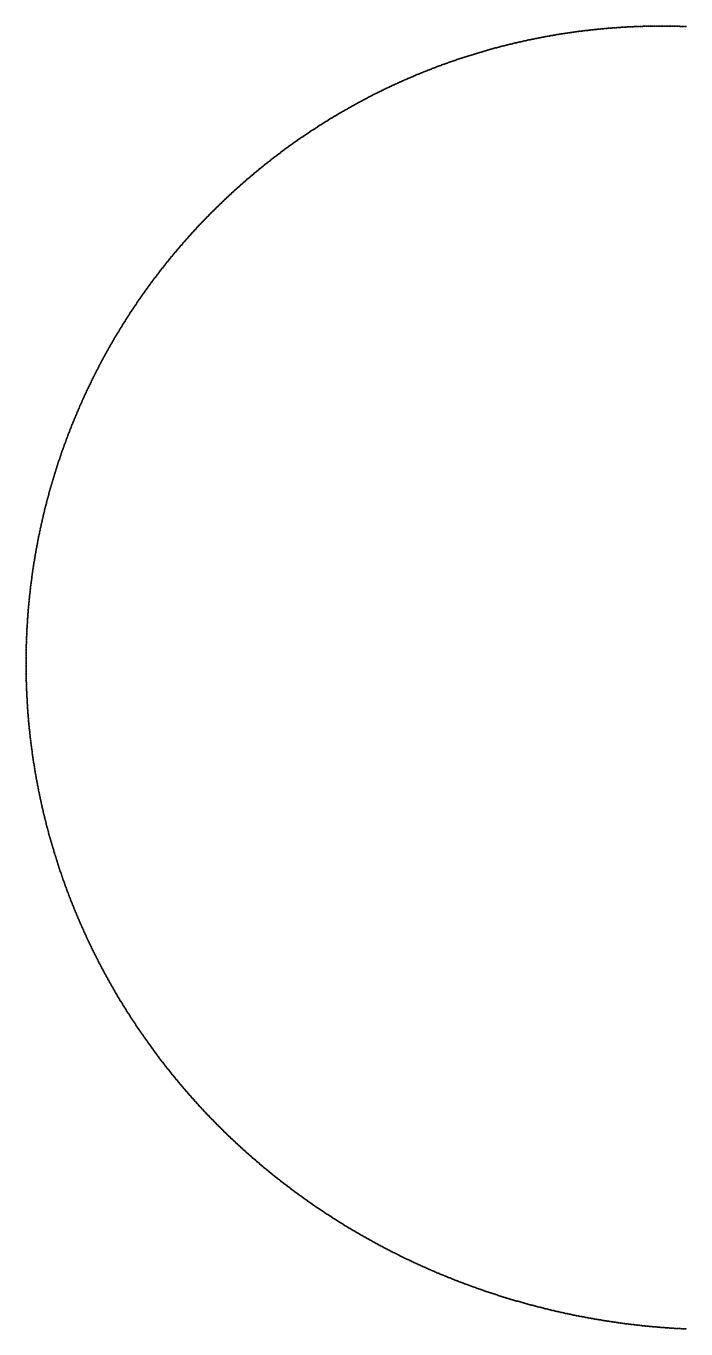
# Model space of a CAD drawing. Header units: metres. Extents: x -287 to 245, y -246 to 279.
# Drawn here: x -287 to -21, y -246 to 279 of the extents above; entities that cross this region are included whole.
import ezdxf

# ---------------------------------------------------------------- set-up
doc = ezdxf.new("R2010")
doc.units = ezdxf.units.M

msp = doc.modelspace()

# ---------------------------------------------------------------- linework, layer by layer
for p in [(-47.87, 278.15), (-47.41, 278.18), (-46.95, 278.21), (-46.49, 278.23), (-46.03, 278.26), (-45.57, 278.29), (-45.11, 278.31), (-44.65, 278.34), (-44.19, 278.36), (-43.73, 278.39), (-43.26, 278.41), (-42.8, 278.43), (-42.34, 278.45), (-41.88, 278.47), (-41.42, 278.49), (-40.96, 278.51), (-40.5, 278.52), (-40.04, 278.54), (-39.58, 278.56), (-39.11, 278.57), (-38.65, 278.59), (-38.19, 278.6), (-37.73, 278.61), (-37.27, 278.62), (-36.81, 278.64), (-36.35, 278.65), (-35.88, 278.65), (-35.42, 278.66), (-34.96, 278.67), (-34.5, 278.68), (-34.04, 278.68), (-33.58, 278.69), (-33.12, 278.69), (-32.65, 278.7), (-32.19, 278.7), (-31.73, 278.7), (-31.27, 278.7), (-30.81, 278.7), (-30.35, 278.7), (-29.88, 278.7), (-29.42, 278.7), (-28.96, 278.7), (-28.5, 278.69), (-28.04, 278.69), (-27.58, 278.68), (-27.12, 278.67), (-26.65, 278.67), (-26.19, 278.66), (-25.73, 278.65), (-25.27, 278.64), (-24.81, 278.63), (-24.35, 278.62), (-23.89, 278.61), (-23.42, 278.59), (-22.96, 278.58), (-22.5, 278.57), (-22.04, 278.55), (-21.58, 278.54), (-21.12, 278.52), (-85.32, 272.91), (-84.87, 273.01), (-84.42, 273.1), (-83.96, 273.2), (-83.51, 273.29), (-83.06, 273.39), (-82.61, 273.48), (-82.16, 273.57), (-81.7, 273.66), (-81.25, 273.75), (-80.8, 273.84), (-80.35, 273.93), (-79.89, 274.02), (-79.44, 274.11), (-78.99, 274.19), (-78.53, 274.28), (-78.08, 274.36), (-77.63, 274.45), (-77.17, 274.53), (-76.72, 274.61), (-76.26, 274.69), (-75.81, 274.78), (-75.35, 274.85), (-74.9, 274.93), (-74.44, 275.01), (-73.99, 275.09), (-73.53, 275.17), (-73.08, 275.24), (-72.62, 275.32), (-72.17, 275.39), (-71.71, 275.46), (-71.26, 275.54), (-70.8, 275.61), (-70.34, 275.68), (-69.89, 275.75), (-69.43, 275.82), (-68.98, 275.89), (-68.52, 275.95), (-68.06, 276.02), (-67.61, 276.09), (-67.15, 276.15), (-66.69, 276.22), (-66.23, 276.28), (-65.78, 276.34), (-65.32, 276.4), (-64.86, 276.47), (-64.41, 276.53), (-63.95, 276.59), (-63.49, 276.64), (-63.03, 276.7), (-62.57, 276.76), (-62.12, 276.81), (-61.66, 276.87), (-61.2, 276.92), (-60.74, 276.98), (-60.28, 277.03), (-59.82, 277.08), (-59.36, 277.13), (-58.91, 277.18), (-58.45, 277.23), (-57.99, 277.28), (-57.53, 277.33), (-57.07, 277.38), (-56.61, 277.42), (-56.15, 277.47), (-55.69, 277.51), (-55.23, 277.56), (-54.77, 277.6), (-54.31, 277.64), (-53.85, 277.68), (-53.39, 277.72), (-52.93, 277.76), (-52.47, 277.8), (-52.01, 277.84), (-51.55, 277.88), (-51.09, 277.91), (-50.63, 277.95), (-50.17, 277.98), (-49.71, 278.02), (-49.25, 278.05), (-48.79, 278.08), (-48.33, 278.12), (-105.42, 267.71), (-104.98, 267.84), (-104.54, 267.98), (-104.09, 268.11), (-103.65, 268.24), (-103.21, 268.37), (-102.77, 268.5), (-102.32, 268.63), (-101.88, 268.75), (-101.43, 268.88), (-100.99, 269.01), (-100.55, 269.13), (-100.1, 269.26), (-99.66, 269.38), (-99.21, 269.5), (-98.77, 269.62), (-98.32, 269.75), (-97.88, 269.87), (-97.43, 269.99), (-96.99, 270.1), (-96.54, 270.22), (-96.09, 270.34), (-95.65, 270.46), (-95.2, 270.57), (-94.75, 270.69), (-94.3, 270.8), (-93.86, 270.91), (-93.41, 271.03), (-92.96, 271.14), (-92.51, 271.25), (-92.07, 271.36), (-91.62, 271.47), (-91.17, 271.58), (-90.72, 271.68), (-90.27, 271.79), (-89.82, 271.9), (-89.37, 272), (-88.92, 272.1), (-88.47, 272.21), (-88.02, 272.31), (-87.57, 272.41), (-87.12, 272.51), (-86.67, 272.61), (-86.22, 272.71), (-85.77, 272.81), (-120.72, 262.55), (-120.29, 262.71), (-119.86, 262.87), (-119.43, 263.03), (-118.99, 263.19), (-118.56, 263.35), (-118.12, 263.5), (-117.69, 263.66), (-117.26, 263.81), (-116.82, 263.97), (-116.39, 264.12), (-115.95, 264.28), (-115.51, 264.43), (-115.08, 264.58), (-114.64, 264.73), (-114.21, 264.88), (-113.77, 265.03), (-113.33, 265.18), (-112.89, 265.32), (-112.46, 265.47), (-112.02, 265.62), (-111.58, 265.76), (-111.14, 265.91), (-110.7, 266.05), (-110.26, 266.19), (-109.83, 266.33), (-109.39, 266.48), (-108.95, 266.62), (-108.51, 266.76), (-108.07, 266.89), (-107.63, 267.03), (-107.19, 267.17), (-106.74, 267.31), (-106.3, 267.44), (-105.86, 267.58), (-133.98, 257.18), (-133.56, 257.36), (-133.14, 257.55), (-132.71, 257.73), (-132.29, 257.91), (-131.86, 258.09), (-131.44, 258.27), (-131.02, 258.45), (-130.59, 258.63), (-130.16, 258.81), (-129.74, 258.99), (-129.31, 259.17), (-128.89, 259.34), (-128.46, 259.52), (-128.03, 259.69), (-127.6, 259.87), (-127.18, 260.04), (-126.75, 260.21), (-126.32, 260.39), (-125.89, 260.56), (-125.46, 260.73), (-125.03, 260.9), (-124.6, 261.07), (-124.17, 261.23), (-123.74, 261.4), (-123.31, 261.57), (-122.88, 261.73), (-122.45, 261.9), (-122.02, 262.06), (-121.59, 262.22), (-121.16, 262.39), (-145.27, 251.9), (-144.86, 252.1), (-144.44, 252.31), (-144.03, 252.51), (-143.61, 252.71), (-143.2, 252.92), (-142.78, 253.12), (-142.37, 253.32), (-141.95, 253.52), (-141.54, 253.72), (-141.12, 253.92), (-140.7, 254.11), (-140.28, 254.31), (-139.87, 254.51), (-139.45, 254.7), (-139.03, 254.9), (-138.61, 255.09), (-138.19, 255.29), (-137.77, 255.48), (-137.35, 255.67), (-136.93, 255.86), (-136.51, 256.05), (-136.09, 256.24), (-135.67, 256.43), (-135.25, 256.62), (-134.83, 256.8), (-134.41, 256.99), (-155.07, 246.75), (-154.67, 246.97), (-154.27, 247.19), (-153.86, 247.41), (-153.46, 247.63), (-153.05, 247.85), (-152.64, 248.07), (-152.24, 248.29), (-151.83, 248.51), (-151.42, 248.73), (-151.02, 248.94), (-150.61, 249.16), (-150.2, 249.37), (-149.79, 249.59), (-149.38, 249.8), (-148.97, 250.02), (-148.56, 250.23), (-148.15, 250.44), (-147.74, 250.65), (-147.33, 250.86), (-146.92, 251.07), (-146.51, 251.28), (-146.09, 251.48), (-145.68, 251.69), (-164.25, 241.41), (-163.86, 241.65), (-163.46, 241.89), (-163.07, 242.13), (-162.67, 242.37), (-162.27, 242.6), (-161.88, 242.84), (-161.48, 243.08), (-161.08, 243.31), (-160.69, 243.55), (-160.29, 243.78), (-159.89, 244.01), (-159.49, 244.24), (-159.09, 244.47), (-158.69, 244.7), (-158.29, 244.93), (-157.89, 245.16), (-157.49, 245.39), (-157.09, 245.62), (-156.69, 245.85), (-156.28, 246.07), (-155.88, 246.3), (-155.48, 246.52), (-172.43, 236.21), (-172.04, 236.47), (-171.66, 236.72), (-171.27, 236.97), (-170.89, 237.23), (-170.5, 237.48), (-170.11, 237.73), (-169.73, 237.98), (-169.34, 238.23), (-168.95, 238.48), (-168.56, 238.73), (-168.17, 238.98), (-167.78, 239.22), (-167.39, 239.47), (-167, 239.71), (-166.61, 239.96), (-166.22, 240.2), (-165.82, 240.45), (-165.43, 240.69), (-165.04, 240.93), (-164.64, 241.17), (-180.03, 230.97), (-179.65, 231.24), (-179.28, 231.51), (-178.9, 231.78), (-178.52, 232.04), (-178.15, 232.31), (-177.77, 232.57), (-177.39, 232.84), (-177.01, 233.1), (-176.63, 233.37), (-176.25, 233.63), (-175.87, 233.89), (-175.49, 234.15), (-175.11, 234.41), (-174.73, 234.67), (-174.35, 234.93), (-173.96, 235.19), (-173.58, 235.44), (-173.2, 235.7), (-172.81, 235.96), (-187.07, 225.74), (-186.7, 226.03), (-186.33, 226.31), (-185.97, 226.59), (-185.6, 226.87), (-185.23, 227.14), (-184.86, 227.42), (-184.5, 227.7), (-184.13, 227.98), (-183.76, 228.25), (-183.39, 228.53), (-183.01, 228.8), (-182.64, 229.08), (-182.27, 229.35), (-181.9, 229.62), (-181.53, 229.89), (-181.15, 230.16), (-180.78, 230.44), (-180.4, 230.7), (-193.57, 220.57), (-193.21, 220.86), (-192.85, 221.16), (-192.49, 221.45), (-192.14, 221.74), (-191.78, 222.03), (-191.42, 222.32), (-191.06, 222.61), (-190.7, 222.9), (-190.34, 223.18), (-189.98, 223.47), (-189.61, 223.76), (-189.25, 224.04), (-188.89, 224.33), (-188.53, 224.61), (-188.16, 224.9), (-187.8, 225.18), (-187.43, 225.46), (-199.89, 215.19), (-199.54, 215.49), (-199.2, 215.79), (-198.85, 216.1), (-198.5, 216.4), (-198.15, 216.7), (-197.8, 217), (-197.45, 217.3), (-197.1, 217.6), (-196.75, 217.9), (-196.4, 218.2), (-196.05, 218.5), (-195.69, 218.8), (-195.34, 219.1), (-194.99, 219.39), (-194.63, 219.69), (-194.28, 219.98), (-193.92, 220.28), (-205.7, 209.91), (-205.36, 210.23), (-205.03, 210.54), (-204.69, 210.86), (-204.35, 211.17), (-204.01, 211.48), (-203.67, 211.79), (-203.33, 212.11), (-202.99, 212.42), (-202.65, 212.73), (-202.3, 213.04), (-201.96, 213.35), (-201.62, 213.65), (-201.27, 213.96), (-200.93, 214.27), (-200.58, 214.57), (-200.24, 214.88), (-211.02, 204.79), (-210.69, 205.12), (-210.36, 205.44), (-210.03, 205.76), (-209.7, 206.09), (-209.37, 206.41), (-209.04, 206.73), (-208.71, 207.05), (-208.38, 207.37), (-208.05, 207.69), (-207.71, 208.01), (-207.38, 208.33), (-207.05, 208.65), (-206.71, 208.96), (-206.37, 209.28), (-206.04, 209.6), (-216.19, 199.52), (-215.87, 199.85), (-215.55, 200.18), (-215.23, 200.52), (-214.91, 200.85), (-214.59, 201.18), (-214.27, 201.51), (-213.95, 201.84), (-213.62, 202.17), (-213.3, 202.5), (-212.98, 202.83), (-212.65, 203.16), (-212.33, 203.49), (-212, 203.81), (-211.67, 204.14), (-211.35, 204.47), (-220.89, 194.44), (-220.58, 194.78), (-220.27, 195.12), (-219.96, 195.46), (-219.65, 195.8), (-219.34, 196.14), (-219.03, 196.48), (-218.71, 196.82), (-218.4, 197.16), (-218.09, 197.5), (-217.77, 197.84), (-217.46, 198.17), (-217.14, 198.51), (-216.82, 198.85), (-216.51, 199.18), (-225.46, 189.23), (-225.16, 189.58), (-224.86, 189.93), (-224.55, 190.28), (-224.25, 190.63), (-223.95, 190.98), (-223.65, 191.33), (-223.34, 191.68), (-223.04, 192.02), (-222.73, 192.37), (-222.43, 192.72), (-222.12, 193.06), (-221.82, 193.41), (-221.51, 193.75), (-221.2, 194.09), (-229.88, 183.91), (-229.59, 184.26), (-229.3, 184.62), (-229, 184.98), (-228.71, 185.34), (-228.42, 185.69), (-228.13, 186.05), (-227.83, 186.41), (-227.54, 186.76), (-227.24, 187.12), (-226.95, 187.47), (-226.65, 187.82), (-226.35, 188.18), (-226.05, 188.53), (-225.75, 188.88), (-234.15, 178.46), (-233.87, 178.83), (-233.59, 179.19), (-233.31, 179.56), (-233.03, 179.92), (-232.74, 180.29), (-232.46, 180.65), (-232.18, 181.02), (-231.89, 181.38), (-231.61, 181.74), (-231.32, 182.1), (-231.03, 182.46), (-230.74, 182.83), (-230.46, 183.19), (-230.17, 183.55), (-238.01, 173.28), (-237.74, 173.65), (-237.47, 174.02), (-237.19, 174.4), (-236.92, 174.77), (-236.65, 175.14), (-236.37, 175.51), (-236.1, 175.88), (-235.82, 176.25), (-235.55, 176.62), (-235.27, 176.99), (-234.99, 177.36), (-234.71, 177.73), (-234.43, 178.09), (-241.73, 168), (-241.47, 168.38), (-241.21, 168.76), (-240.95, 169.14), (-240.68, 169.51), (-240.42, 169.89), (-240.15, 170.27), (-239.89, 170.65), (-239.62, 171.03), (-239.35, 171.4), (-239.09, 171.78), (-238.82, 172.15), (-238.55, 172.53), (-238.28, 172.9), (-245.07, 163.01), (-244.82, 163.4), (-244.56, 163.78), (-244.31, 164.17), (-244.06, 164.55), (-243.8, 164.94), (-243.54, 165.32), (-243.29, 165.7), (-243.03, 166.09), (-242.77, 166.47), (-242.51, 166.85), (-242.25, 167.23), (-241.99, 167.62), (-248.53, 157.56), (-248.29, 157.95), (-248.05, 158.34), (-247.8, 158.73), (-247.56, 159.12), (-247.31, 159.51), (-247.07, 159.9), (-246.82, 160.29), (-246.57, 160.68), (-246.32, 161.07), (-246.07, 161.46), (-245.82, 161.85), (-245.57, 162.24), (-245.32, 162.62), (-251.62, 152.41), (-251.39, 152.81), (-251.16, 153.21), (-250.92, 153.61), (-250.69, 154), (-250.45, 154.4), (-250.21, 154.8), (-249.97, 155.19), (-249.74, 155.59), (-249.5, 155.98), (-249.26, 156.37), (-249.02, 156.77), (-248.77, 157.16), (-254.59, 147.2), (-254.37, 147.6), (-254.14, 148.01), (-253.92, 148.41), (-253.69, 148.81), (-253.47, 149.21), (-253.24, 149.61), (-253.01, 150.02), (-252.78, 150.42), (-252.55, 150.82), (-252.32, 151.22), (-252.09, 151.62), (-251.86, 152.01), (-257.44, 141.92), (-257.23, 142.33), (-257.01, 142.74), (-256.79, 143.14), (-256.58, 143.55), (-256.36, 143.96), (-256.14, 144.36), (-255.92, 144.77), (-255.7, 145.18), (-255.48, 145.58), (-255.26, 145.99), (-255.04, 146.39), (-254.82, 146.8), (-260.16, 136.57), (-259.96, 136.99), (-259.75, 137.4), (-259.55, 137.81), (-259.34, 138.22), (-259.13, 138.64), (-258.92, 139.05), (-258.71, 139.46), (-258.5, 139.87), (-258.29, 140.28), (-258.08, 140.69), (-257.87, 141.1), (-257.65, 141.51), (-262.57, 131.58), (-262.37, 132), (-262.17, 132.42), (-261.98, 132.83), (-261.78, 133.25), (-261.58, 133.67), (-261.38, 134.08), (-261.18, 134.5), (-260.98, 134.91), (-260.77, 135.33), (-260.57, 135.74), (-260.37, 136.16), (-265.05, 126.12), (-264.86, 126.54), (-264.67, 126.96), (-264.49, 127.39), (-264.3, 127.81), (-264.11, 128.23), (-263.92, 128.65), (-263.73, 129.07), (-263.53, 129.49), (-263.34, 129.91), (-263.15, 130.33), (-262.96, 130.75), (-262.76, 131.16), (-267.22, 121.03), (-267.05, 121.45), (-266.87, 121.88), (-266.69, 122.3), (-266.51, 122.73), (-266.33, 123.15), (-266.15, 123.58), (-265.97, 124), (-265.78, 124.43), (-265.6, 124.85), (-265.42, 125.27), (-265.23, 125.7), (-269.46, 115.46), (-269.29, 115.89), (-269.12, 116.32), (-268.95, 116.75), (-268.78, 117.18), (-268.61, 117.61), (-268.44, 118.04), (-268.27, 118.46), (-268.1, 118.89), (-267.92, 119.32), (-267.75, 119.75), (-267.58, 120.17), (-267.4, 120.6), (-271.4, 110.27), (-271.25, 110.71), (-271.09, 111.14), (-270.93, 111.57), (-270.77, 112.01), (-270.61, 112.44), (-270.44, 112.87), (-270.28, 113.3), (-270.12, 113.74), (-269.95, 114.17), (-269.79, 114.6), (-269.62, 115.03), (-273.24, 105.05), (-273.09, 105.49), (-272.94, 105.92), (-272.79, 106.36), (-272.64, 106.79), (-272.49, 107.23), (-272.34, 107.67), (-272.18, 108.1), (-272.03, 108.54), (-271.87, 108.97), (-271.72, 109.41), (-271.56, 109.84), (-274.96, 99.79), (-274.82, 100.23), (-274.68, 100.67), (-274.54, 101.1), (-274.4, 101.54), (-274.26, 101.98), (-274.12, 102.42), (-273.97, 102.86), (-273.83, 103.3), (-273.68, 103.74), (-273.53, 104.17), (-273.39, 104.61), (-276.57, 94.49), (-276.44, 94.93), (-276.31, 95.37), (-276.18, 95.81), (-276.05, 96.26), (-275.92, 96.7), (-275.78, 97.14), (-275.65, 97.58), (-275.51, 98.02), (-275.38, 98.46), (-275.24, 98.9), (-275.1, 99.35), (-277.95, 89.6), (-277.83, 90.04), (-277.71, 90.49), (-277.58, 90.93), (-277.46, 91.38), (-277.33, 91.82), (-277.21, 92.27), (-277.08, 92.71), (-276.96, 93.16), (-276.83, 93.6), (-276.7, 94.04), (-279.34, 84.24), (-279.23, 84.69), (-279.12, 85.13), (-279, 85.58), (-278.89, 86.03), (-278.77, 86.48), (-278.66, 86.92), (-278.54, 87.37), (-278.42, 87.82), (-278.31, 88.26), (-278.19, 88.71), (-278.07, 89.15), (-280.62, 78.85), (-280.51, 79.3), (-280.41, 79.75), (-280.31, 80.2), (-280.2, 80.65), (-280.1, 81.1), (-279.99, 81.55), (-279.88, 82), (-279.78, 82.45), (-279.67, 82.89), (-279.56, 83.34), (-279.45, 83.79), (-281.68, 73.89), (-281.59, 74.34), (-281.5, 74.79), (-281.4, 75.24), (-281.31, 75.69), (-281.21, 76.15), (-281.11, 76.6), (-281.01, 77.05), (-280.92, 77.5), (-280.82, 77.95), (-280.72, 78.4), (-282.74, 68.45), (-282.65, 68.9), (-282.57, 69.36), (-282.48, 69.81), (-282.4, 70.26), (-282.31, 70.72), (-282.22, 71.17), (-282.14, 71.62), (-282.05, 72.08), (-281.96, 72.53), (-281.87, 72.98), (-281.78, 73.43), (-283.67, 62.99), (-283.6, 63.45), (-283.53, 63.9), (-283.45, 64.36), (-283.37, 64.81), (-283.3, 65.27), (-283.22, 65.72), (-283.14, 66.18), (-283.06, 66.63), (-282.98, 67.09), (-282.9, 67.54), (-282.82, 68), (-284.43, 57.97), (-284.36, 58.43), (-284.3, 58.88), (-284.23, 59.34), (-284.17, 59.8), (-284.1, 60.25), (-284.03, 60.71), (-283.96, 61.17), (-283.89, 61.62), (-283.82, 62.08), (-283.75, 62.54), (-285.14, 52.48), (-285.09, 52.94), (-285.03, 53.4), (-284.97, 53.85), (-284.92, 54.31), (-284.86, 54.77), (-284.8, 55.23), (-284.74, 55.68), (-284.68, 56.14), (-284.62, 56.6), (-284.56, 57.06), (-284.49, 57.51), (-285.69, 47.43), (-285.64, 47.89), (-285.6, 48.35), (-285.55, 48.81), (-285.5, 49.27), (-285.45, 49.73), (-285.4, 50.19), (-285.35, 50.64), (-285.3, 51.1), (-285.25, 51.56), (-285.2, 52.02), (-286.14, 42.37), (-286.1, 42.83), (-286.07, 43.29), (-286.03, 43.75), (-285.99, 44.21), (-285.95, 44.67), (-285.91, 45.13), (-285.87, 45.59), (-285.82, 46.05), (-285.78, 46.51), (-285.74, 46.97), (-286.52, 36.85), (-286.49, 37.31), (-286.46, 37.77), (-286.43, 38.23), (-286.41, 38.69), (-286.38, 39.15), (-286.34, 39.61), (-286.31, 40.07), (-286.28, 40.53), (-286.25, 40.99), (-286.21, 41.45), (-286.18, 41.91), (-286.76, 31.78), (-286.74, 32.24), (-286.72, 32.7), (-286.7, 33.16), (-286.68, 33.62), (-286.66, 34.08), (-286.64, 34.55), (-286.62, 35.01), (-286.59, 35.47), (-286.57, 35.93), (-286.54, 36.39), (-286.91, 26.24), (-286.9, 27.17), (-286.9, 26.7), (-286.89, 27.63), (-286.87, 28.09), (-286.86, 28.55), (-286.85, 29.01), (-286.84, 29.47), (-286.82, 29.93), (-286.81, 30.39), (-286.79, 30.86), (-286.78, 31.32), (-286.95, 23.01), (-286.95, 22.55), (-286.95, 22.09), (-286.95, 21.63), (-286.95, 21.17), (-286.94, 24.4), (-286.94, 23.94), (-286.94, 23.47), (-286.93, 25.32), (-286.93, 24.86), (-286.92, 25.78), (-286.95, 20.7), (-286.94, 20.24), (-286.94, 19.78), (-286.93, 19.32), (-286.93, 18.86), (-286.92, 18.4), (-286.92, 17.94), (-286.91, 17.47), (-286.9, 17.01), (-286.89, 16.55), (-286.88, 16.09), (-286.87, 15.63), (-286.86, 15.17), (-286.85, 14.71), (-286.83, 14.24), (-286.82, 13.78), (-286.81, 13.32), (-286.79, 12.86), (-286.77, 12.4), (-286.76, 11.94), (-286.74, 11.48), (-286.72, 11.02), (-286.7, 10.55), (-286.68, 10.09), (-286.66, 9.63), (-286.63, 9.17), (-286.61, 8.71), (-286.59, 8.25), (-286.56, 7.79), (-286.54, 7.33), (-286.51, 6.87), (-286.48, 6.41), (-286.46, 5.95), (-286.43, 5.49), (-286.4, 5.02), (-286.37, 4.56), (-286.34, 4.1), (-286.3, 3.64), (-286.27, 3.18), (-286.24, 2.72), (-286.2, 2.26), (-286.17, 1.8), (-286.13, 1.34), (-286.09, 0.88), (-286.06, 0.42), (-286.02, -0.04), (-285.98, -0.5), (-285.94, -0.96), (-285.9, -1.42), (-285.86, -1.88), (-285.81, -2.34), (-285.77, -2.8), (-285.73, -3.26), (-285.68, -3.71), (-285.63, -4.17), (-285.59, -4.63), (-285.54, -5.09), (-285.49, -5.55), (-285.44, -6.01), (-285.39, -6.47), (-285.34, -6.93), (-285.29, -7.39), (-285.24, -7.84), (-285.19, -8.3), (-285.13, -8.76), (-285.08, -9.22), (-285.02, -9.68), (-284.96, -10.14), (-284.91, -10.59), (-284.85, -11.05), (-284.79, -11.51), (-284.73, -11.97), (-284.67, -12.42), (-284.61, -12.88), (-284.55, -13.34), (-284.48, -13.8), (-284.42, -14.25), (-284.36, -14.71), (-284.29, -15.17), (-284.22, -15.62), (-284.16, -16.08), (-284.09, -16.54), (-284.02, -16.99), (-283.95, -17.45), (-283.88, -17.91), (-283.81, -18.36), (-283.74, -18.82), (-283.67, -19.27), (-283.59, -19.73), (-283.52, -20.19), (-283.44, -20.64), (-283.37, -21.1), (-283.29, -21.55), (-283.21, -22.01), (-283.14, -22.46), (-283.06, -22.92), (-282.98, -23.37), (-282.9, -23.82), (-282.81, -24.28), (-282.73, -24.73), (-282.65, -25.19), (-282.57, -25.64), (-282.48, -26.09), (-282.4, -26.55), (-282.31, -27), (-282.22, -27.46), (-282.13, -27.91), (-282.05, -28.36), (-281.96, -28.81), (-281.87, -29.27), (-281.78, -29.72), (-281.68, -30.17), (-281.59, -30.62), (-281.5, -31.08), (-281.4, -31.53), (-281.31, -31.98), (-281.21, -32.43), (-281.12, -32.88), (-281.02, -33.33), (-280.92, -33.78), (-280.82, -34.23), (-280.72, -34.69), (-280.62, -35.14), (-280.52, -35.59), (-280.42, -36.04), (-280.31, -36.49), (-280.21, -36.94), (-280.11, -37.39), (-280, -37.83), (-279.9, -38.28), (-279.79, -38.73), (-279.68, -39.18), (-279.57, -39.63), (-279.46, -40.08), (-279.35, -40.53), (-279.24, -40.97), (-279.13, -41.42), (-279.02, -41.87), (-278.9, -42.32), (-278.79, -42.76), (-278.68, -43.21), (-278.56, -43.66), (-278.44, -44.11), (-278.33, -44.55), (-278.21, -45), (-278.09, -45.44), (-277.97, -45.89), (-277.85, -46.34), (-277.73, -46.78), (-277.61, -47.23), (-277.49, -47.67), (-277.36, -48.12), (-277.24, -48.56), (-277.11, -49), (-276.99, -49.45), (-276.86, -49.89), (-276.73, -50.34), (-276.61, -50.78), (-276.48, -51.22), (-276.35, -51.67), (-276.22, -52.11), (-276.09, -52.55), (-275.95, -52.99), (-275.82, -53.44), (-275.69, -53.88), (-275.55, -54.32), (-275.42, -54.76), (-275.28, -55.2), (-275.15, -55.64), (-275.01, -56.08), (-274.87, -56.52), (-274.73, -56.96), (-274.59, -57.4), (-274.45, -57.84), (-274.31, -58.28), (-274.17, -58.72), (-274.02, -59.16), (-273.88, -59.6), (-273.74, -60.04), (-273.59, -60.47), (-273.45, -60.91), (-273.3, -61.35), (-273.15, -61.79), (-273, -62.22), (-272.85, -62.66), (-272.7, -63.1), (-272.55, -63.53), (-272.4, -63.97), (-272.25, -64.41), (-272.1, -64.84), (-271.94, -65.28), (-271.79, -65.71), (-271.63, -66.15), (-271.48, -66.58), (-271.32, -67.02), (-271.17, -67.45), (-271.01, -67.88), (-270.85, -68.32), (-270.69, -68.75), (-270.53, -69.18), (-270.37, -69.61), (-270.21, -70.05), (-270.04, -70.48), (-269.88, -70.91), (-269.71, -71.34), (-269.55, -71.77), (-269.38, -72.2), (-269.22, -72.63), (-269.05, -73.06), (-268.88, -73.49), (-268.71, -73.92), (-268.54, -74.35), (-268.37, -74.78), (-268.2, -75.21), (-268.03, -75.64), (-267.86, -76.07), (-267.69, -76.49), (-267.51, -76.92), (-267.34, -77.35), (-267.16, -77.78), (-266.98, -78.2), (-266.81, -78.63), (-266.63, -79.05), (-266.45, -79.48), (-266.27, -79.91), (-266.09, -80.33), (-265.91, -80.76), (-265.73, -81.18), (-265.55, -81.6), (-265.37, -82.03), (-265.18, -82.45), (-265, -82.87), (-264.81, -83.3), (-264.63, -83.72), (-264.44, -84.14), (-264.25, -84.56), (-264.06, -84.98), (-263.87, -85.41), (-263.69, -85.83), (-263.49, -86.25), (-263.3, -86.67), (-263.11, -87.09), (-262.92, -87.51), (-262.73, -87.92), (-262.53, -88.34), (-262.34, -88.76), (-262.14, -89.18), (-261.95, -89.6), (-261.75, -90.02), (-261.55, -90.43), (-261.35, -90.85), (-261.15, -91.27), (-260.95, -91.68), (-260.75, -92.1), (-260.55, -92.51), (-260.35, -92.93), (-260.15, -93.34), (-259.94, -93.76), (-259.74, -94.17), (-259.53, -94.58), (-259.33, -95), (-259.12, -95.41), (-258.91, -95.82), (-258.71, -96.23), (-258.5, -96.65), (-258.29, -97.06), (-258.08, -97.47), (-257.87, -97.88), (-257.66, -98.29), (-257.44, -98.7), (-257.23, -99.11), (-257.02, -99.52), (-256.8, -99.93), (-256.59, -100.33), (-256.37, -100.74), (-256.16, -101.15), (-255.94, -101.56), (-255.72, -101.96), (-255.5, -102.37), (-255.28, -102.78), (-255.06, -103.18), (-254.84, -103.59), (-254.62, -103.99), (-254.4, -104.4), (-254.18, -104.8), (-253.95, -105.2), (-253.73, -105.61), (-253.5, -106.01), (-253.28, -106.41), (-253.05, -106.82), (-252.82, -107.22), (-252.6, -107.62), (-252.37, -108.02), (-252.14, -108.42), (-251.91, -108.82), (-251.68, -109.22), (-251.45, -109.62), (-251.22, -110.02), (-250.98, -110.42), (-250.75, -110.82), (-250.52, -111.21), (-250.28, -111.61), (-250.05, -112.01), (-249.81, -112.41), (-249.57, -112.8), (-249.34, -113.2), (-249.1, -113.59), (-248.86, -113.99), (-248.62, -114.38), (-248.38, -114.78), (-248.14, -115.17), (-247.9, -115.56), (-247.65, -115.96), (-247.41, -116.35), (-247.17, -116.74), (-246.92, -117.13), (-246.68, -117.52), (-246.43, -117.91), (-246.19, -118.3), (-245.94, -118.69), (-245.69, -119.08), (-245.44, -119.47), (-245.19, -119.86), (-244.94, -120.25), (-244.69, -120.64), (-244.44, -121.02), (-244.19, -121.41), (-243.94, -121.8), (-243.69, -122.18), (-243.43, -122.57), (-243.18, -122.95), (-242.92, -123.34), (-242.67, -123.72), (-242.41, -124.11), (-242.15, -124.49), (-241.9, -124.87), (-241.64, -125.25), (-241.38, -125.64), (-241.12, -126.02), (-240.86, -126.4), (-240.6, -126.78), (-240.34, -127.16), (-240.07, -127.54), (-239.81, -127.92), (-239.55, -128.3), (-239.28, -128.68), (-239.02, -129.05), (-238.75, -129.43), (-238.48, -129.81), (-238.22, -130.18), (-237.95, -130.56), (-237.68, -130.94), (-237.41, -131.31), (-237.14, -131.69), (-236.87, -132.06), (-236.6, -132.43), (-236.33, -132.81), (-236.06, -133.18), (-235.79, -133.55), (-235.51, -133.92), (-235.24, -134.3), (-234.96, -134.67), (-234.69, -135.04), (-234.41, -135.41), (-234.14, -135.78), (-233.86, -136.14), (-233.58, -136.51), (-233.3, -136.88), (-233.02, -137.25), (-232.74, -137.62), (-232.46, -137.98), (-232.18, -138.35), (-231.9, -138.71), (-231.62, -139.08), (-231.33, -139.44), (-231.05, -139.81), (-230.77, -140.17), (-230.48, -140.53), (-230.2, -140.9), (-229.91, -141.26), (-229.62, -141.62), (-229.34, -141.98), (-229.05, -142.34), (-228.76, -142.7), (-228.47, -143.06), (-228.18, -143.42), (-227.89, -143.78), (-227.6, -144.14), (-227.31, -144.5), (-227.01, -144.85), (-226.72, -145.21), (-226.43, -145.57), (-226.13, -145.92), (-225.84, -146.28), (-225.54, -146.63), (-225.25, -146.99), (-224.95, -147.34), (-224.65, -147.69), (-224.36, -148.04), (-224.06, -148.4), (-223.76, -148.75), (-223.46, -149.1), (-223.16, -149.45), (-222.86, -149.8), (-222.56, -150.15), (-222.25, -150.5), (-221.95, -150.85), (-221.65, -151.19), (-221.34, -151.54), (-221.04, -151.89), (-220.74, -152.24), (-220.43, -152.58), (-220.12, -152.93), (-219.82, -153.27), (-219.51, -153.62), (-219.2, -153.96), (-218.89, -154.3), (-218.58, -154.65), (-218.27, -154.99), (-217.96, -155.33), (-217.65, -155.67), (-217.34, -156.01), (-217.03, -156.35), (-216.72, -156.69), (-216.4, -157.03), (-216.09, -157.37), (-215.77, -157.71), (-215.46, -158.04), (-215.14, -158.38), (-214.83, -158.72), (-214.51, -159.05), (-214.19, -159.39), (-213.88, -159.72), (-213.56, -160.05), (-213.24, -160.39), (-212.92, -160.72), (-212.6, -161.05), (-212.28, -161.39), (-211.96, -161.72), (-211.63, -162.05), (-211.31, -162.38), (-210.99, -162.71), (-210.67, -163.04), (-210.34, -163.37), (-210.02, -163.69), (-209.69, -164.02), (-209.37, -164.35), (-209.04, -164.67), (-208.71, -165), (-208.38, -165.32), (-208.06, -165.65), (-207.73, -165.97), (-207.4, -166.3), (-207.07, -166.62), (-206.74, -166.94), (-206.41, -167.26), (-206.08, -167.59), (-205.75, -167.91), (-205.41, -168.23), (-205.08, -168.55), (-204.75, -168.87), (-204.41, -169.18), (-204.08, -169.5), (-203.74, -169.82), (-203.41, -170.14), (-203.07, -170.45), (-202.73, -170.77), (-202.4, -171.08), (-202.06, -171.4), (-201.72, -171.71), (-201.38, -172.02), (-201.04, -172.34), (-200.7, -172.65), (-200.36, -172.96), (-200.02, -173.27), (-199.68, -173.58), (-199.34, -173.89), (-198.99, -174.2), (-198.65, -174.51), (-198.31, -174.82), (-197.96, -175.12), (-197.62, -175.43), (-197.27, -175.74), (-196.93, -176.04), (-196.58, -176.35), (-196.23, -176.65), (-195.89, -176.96), (-195.54, -177.26), (-195.19, -177.56), (-194.84, -177.86), (-194.49, -178.16), (-194.14, -178.47), (-193.79, -178.77), (-193.44, -179.07), (-193.09, -179.36), (-192.74, -179.66), (-192.38, -179.96), (-192.03, -180.26), (-191.68, -180.56), (-191.32, -180.85), (-190.97, -181.15), (-190.61, -181.44), (-190.26, -181.74), (-189.9, -182.03), (-189.54, -182.32), (-189.19, -182.62), (-188.83, -182.91), (-188.47, -183.2), (-188.11, -183.49), (-187.75, -183.78), (-187.4, -184.07), (-187.04, -184.36), (-186.67, -184.65), (-186.31, -184.93), (-185.95, -185.22), (-185.59, -185.51), (-185.23, -185.79), (-184.87, -186.08), (-184.5, -186.36), (-184.14, -186.65), (-183.77, -186.93), (-183.41, -187.21), (-183.04, -187.49), (-182.68, -187.78), (-182.31, -188.06), (-181.94, -188.34), (-181.58, -188.62), (-181.21, -188.9), (-180.84, -189.17), (-180.47, -189.45), (-180.1, -189.73), (-179.73, -190), (-179.36, -190.28), (-178.99, -190.56), (-178.62, -190.83), (-178.25, -191.1), (-177.88, -191.38), (-177.51, -191.65), (-177.13, -191.92), (-176.76, -192.19), (-176.39, -192.46), (-176.01, -192.73), (-175.64, -193), (-175.26, -193.27), (-174.89, -193.54), (-174.51, -193.81), (-174.14, -194.08), (-173.76, -194.34), (-173.38, -194.61), (-173, -194.87), (-172.63, -195.14), (-172.25, -195.4), (-171.87, -195.67), (-171.49, -195.93), (-171.11, -196.19), (-170.73, -196.45), (-170.35, -196.71), (-169.97, -196.97), (-169.58, -197.23), (-169.2, -197.49), (-168.82, -197.75), (-168.44, -198.01), (-168.05, -198.26), (-167.67, -198.52), (-167.29, -198.78), (-166.9, -199.03), (-166.52, -199.28), (-166.13, -199.54), (-165.74, -199.79), (-165.36, -200.04), (-164.97, -200.3), (-164.58, -200.55), (-164.2, -200.8), (-163.81, -201.05), (-163.42, -201.3), (-163.03, -201.54), (-162.64, -201.79), (-162.25, -202.04), (-161.86, -202.29), (-161.47, -202.53), (-161.08, -202.78), (-160.69, -203.02), (-160.3, -203.27), (-159.9, -203.51), (-159.51, -203.75), (-159.12, -203.99), (-158.73, -204.23), (-158.33, -204.48), (-157.94, -204.72), (-157.54, -204.96), (-157.15, -205.19), (-156.75, -205.43), (-156.36, -205.67), (-155.96, -205.91), (-155.56, -206.14), (-155.17, -206.38), (-154.77, -206.61), (-154.37, -206.85), (-153.97, -207.08), (-153.58, -207.31), (-153.18, -207.55), (-152.78, -207.78), (-152.38, -208.01), (-151.98, -208.24), (-151.58, -208.47), (-151.18, -208.7), (-150.78, -208.92), (-150.37, -209.15), (-149.97, -209.38), (-149.57, -209.61), (-149.17, -209.83), (-148.76, -210.06), (-148.36, -210.28), (-147.96, -210.5), (-147.55, -210.73), (-147.15, -210.95), (-146.74, -211.17), (-146.34, -211.39), (-145.93, -211.61), (-145.53, -211.83), (-145.12, -212.05), (-144.71, -212.27), (-144.31, -212.49), (-143.9, -212.7), (-143.49, -212.92), (-143.08, -213.13), (-142.67, -213.35), (-142.27, -213.56), (-141.86, -213.78), (-141.45, -213.99), (-141.04, -214.2), (-140.63, -214.41), (-140.22, -214.62), (-139.81, -214.83), (-139.39, -215.04), (-138.98, -215.25), (-138.57, -215.46), (-138.16, -215.67), (-137.75, -215.88), (-137.33, -216.08), (-136.92, -216.29), (-136.51, -216.49), (-136.09, -216.7), (-135.68, -216.9), (-135.26, -217.1), (-134.85, -217.3), (-134.43, -217.51), (-134.02, -217.71), (-133.6, -217.91), (-133.19, -218.11), (-132.77, -218.3), (-132.35, -218.5), (-131.93, -218.7), (-131.52, -218.9), (-131.1, -219.09), (-130.68, -219.29), (-130.26, -219.48), (-129.84, -219.68), (-129.42, -219.87), (-129.01, -220.06), (-128.59, -220.25), (-128.17, -220.44), (-127.75, -220.64), (-127.32, -220.83), (-126.9, -221.01), (-126.48, -221.2), (-126.06, -221.39), (-125.64, -221.58), (-125.22, -221.76), (-124.79, -221.95), (-124.37, -222.13), (-123.95, -222.32), (-123.52, -222.5), (-123.1, -222.69), (-122.68, -222.87), (-122.25, -223.05), (-121.83, -223.23), (-121.4, -223.41), (-120.98, -223.59), (-120.55, -223.77), (-120.13, -223.95), (-119.7, -224.12), (-119.27, -224.3), (-118.85, -224.48), (-118.42, -224.65), (-117.99, -224.83), (-117.57, -225), (-117.14, -225.18), (-116.71, -225.35), (-116.28, -225.52), (-115.85, -225.69), (-115.42, -225.86), (-115, -226.03), (-114.57, -226.2), (-114.14, -226.37), (-113.71, -226.54), (-113.28, -226.7), (-112.85, -226.87), (-112.42, -227.04), (-111.98, -227.2), (-111.55, -227.37), (-111.12, -227.53), (-110.69, -227.69), (-110.26, -227.85), (-109.83, -228.02), (-109.39, -228.18), (-108.96, -228.34), (-108.53, -228.5), (-108.09, -228.66), (-107.66, -228.81), (-107.23, -228.97), (-106.79, -229.13), (-106.36, -229.28), (-105.92, -229.44), (-105.49, -229.59), (-105.05, -229.75), (-104.62, -229.9), (-104.18, -230.05), (-103.75, -230.21), (-103.31, -230.36), (-102.87, -230.51), (-102.44, -230.66), (-102, -230.81), (-101.56, -230.96), (-101.13, -231.1), (-100.69, -231.25), (-100.25, -231.4), (-99.81, -231.54), (-99.38, -231.69), (-98.94, -231.83), (-98.5, -231.97), (-98.06, -232.12), (-97.62, -232.26), (-97.18, -232.4), (-96.74, -232.54), (-96.3, -232.68), (-95.86, -232.82), (-95.42, -232.96), (-94.98, -233.1), (-94.54, -233.23), (-94.1, -233.37), (-93.66, -233.51), (-93.22, -233.64), (-92.78, -233.78), (-92.33, -233.91), (-91.89, -234.04), (-91.45, -234.18), (-91.01, -234.31), (-90.56, -234.44), (-90.12, -234.57), (-89.68, -234.7), (-89.24, -234.83), (-88.79, -234.95), (-88.35, -235.08), (-87.9, -235.21), (-87.46, -235.33), (-87.02, -235.46), (-86.57, -235.58), (-86.13, -235.71), (-85.68, -235.83), (-85.24, -235.95), (-84.79, -236.08), (-84.35, -236.2), (-83.9, -236.32), (-83.46, -236.44), (-83.01, -236.56), (-82.56, -236.67), (-82.12, -236.79), (-81.67, -236.91), (-81.22, -237.02), (-80.78, -237.14), (-80.33, -237.25), (-79.88, -237.37), (-79.44, -237.48), (-78.99, -237.59), (-78.54, -237.71), (-78.09, -237.82), (-77.64, -237.93), (-77.2, -238.04), (-76.75, -238.15), (-76.3, -238.26), (-75.85, -238.36), (-75.4, -238.47), (-74.95, -238.58), (-74.5, -238.68), (-74.05, -238.79), (-73.6, -238.89), (-73.15, -238.99), (-72.7, -239.1), (-72.25, -239.2), (-71.8, -239.3), (-71.35, -239.4), (-70.9, -239.5), (-70.45, -239.6), (-70, -239.7), (-69.55, -239.8), (-69.1, -239.89), (-68.65, -239.99), (-68.2, -240.08), (-67.74, -240.18), (-67.29, -240.27), (-66.84, -240.37), (-66.39, -240.46), (-65.94, -240.55), (-65.48, -240.64), (-65.03, -240.73), (-64.58, -240.82), (-64.13, -240.91), (-63.67, -241), (-63.22, -241.09), (-62.77, -241.18), (-62.31, -241.26), (-61.86, -241.35), (-61.41, -241.43), (-60.95, -241.52), (-60.5, -241.6), (-60.04, -241.68), (-59.59, -241.77), (-59.14, -241.85), (-58.68, -241.93), (-58.23, -242.01), (-57.77, -242.09), (-57.32, -242.17), (-56.86, -242.24), (-56.41, -242.32), (-55.95, -242.4), (-55.5, -242.47), (-55.04, -242.55), (-54.59, -242.62), (-54.13, -242.69), (-53.67, -242.77), (-53.22, -242.84), (-52.76, -242.91), (-52.31, -242.98), (-51.85, -243.05), (-51.39, -243.12), (-50.94, -243.19), (-50.48, -243.26), (-50.02, -243.32), (-49.57, -243.39), (-49.11, -243.45), (-48.65, -243.52), (-48.2, -243.58), (-47.74, -243.65), (-47.28, -243.71), (-46.82, -243.77), (-46.37, -243.83), (-45.91, -243.89), (-45.45, -243.95), (-44.99, -244.01), (-44.54, -244.07), (-44.08, -244.13), (-43.62, -244.18), (-43.16, -244.24), (-42.7, -244.3), (-42.25, -244.35), (-41.79, -244.4), (-41.33, -244.46), (-40.87, -244.51), (-40.41, -244.56), (-39.95, -244.61), (-39.49, -244.66), (-39.04, -244.71), (-38.58, -244.76), (-38.12, -244.81), (-37.66, -244.86), (-37.2, -244.9), (-36.74, -244.95), (-36.28, -244.99), (-35.82, -245.04), (-35.36, -245.08), (-34.9, -245.13), (-34.44, -245.17), (-33.98, -245.21), (-33.52, -245.25), (-33.06, -245.29), (-32.6, -245.33), (-32.14, -245.37), (-31.68, -245.41), (-31.22, -245.44), (-30.76, -245.48), (-30.3, -245.52), (-29.84, -245.55), (-29.38, -245.58), (-28.92, -245.62), (-28.46, -245.65), (-28, -245.68), (-27.54, -245.71), (-27.08, -245.74), (-26.62, -245.77), (-26.16, -245.8), (-25.7, -245.83), (-25.24, -245.86), (-24.78, -245.89), (-24.32, -245.91), (-23.86, -245.94), (-23.4, -245.96), (-22.93, -245.99), (-22.47, -246.01), (-22.01, -246.03), (-21.55, -246.05), (-21.09, -246.07)]:
    msp.add_point(p)

doc.saveas('drawing.dxf')
